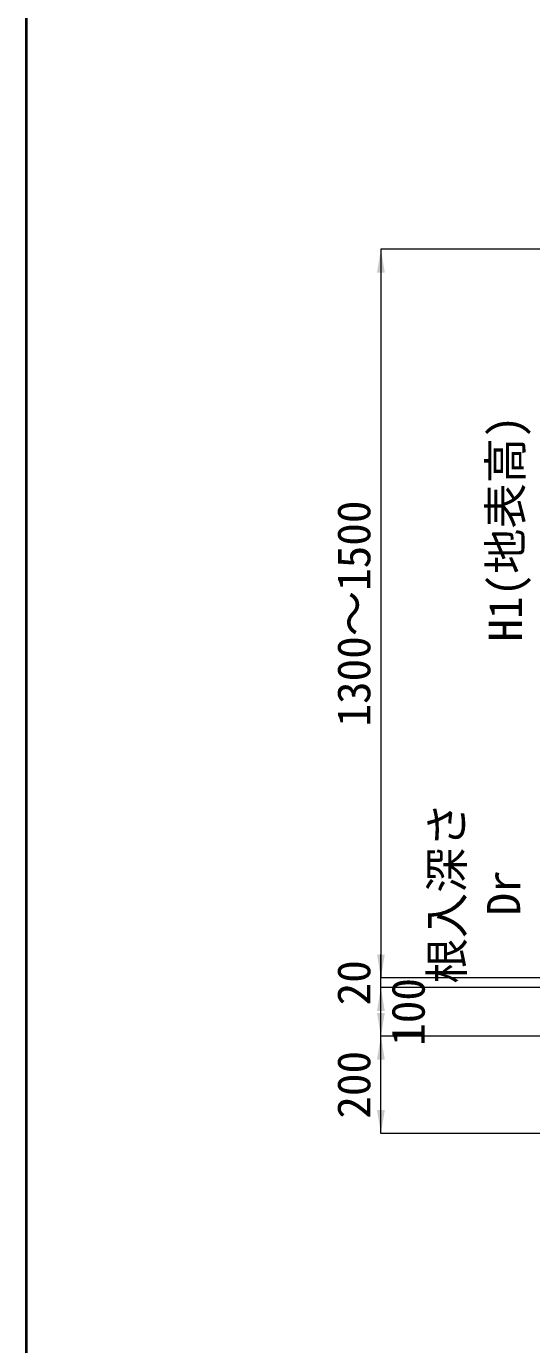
# Model space of a CAD drawing. Units: millimetres at full size, sheet at 1:40; some dimension numbers follow another scale. Extents: x 221193 to 264773, y 874627 to 883926.
# Drawn here: x 253293 to 254333, y 877600 to 880314 of the extents above; entities that cross this region are included whole.
import ezdxf
from ezdxf.enums import TextEntityAlignment as Align

# ---------------------------------------------------------------- set-up
doc = ezdxf.new("R2010")
doc.units = ezdxf.units.MM
doc.header["$LTSCALE"] = 40
doc.layers.add('図枠', color=7, linetype='Continuous', lineweight=5)
doc.layers.add('寸法線', color=7, linetype='Continuous', lineweight=13)
doc.styles.add('ＭＳ ゴシック', font='')
doc.styles.get('ＭＳ ゴシック').set_extended_font_data('MS Gothic')

# ---------------------------------------------------------------- blocks, each defined once
blk = doc.blocks.new('filled_arrow')
at = {"color": 0, "linetype": 'Continuous', "lineweight": -2}
blk.add_solid([(7.5, 1.25), (0, 0), (7.5, -1.25)], dxfattribs=at)

msp = doc.modelspace()

# ---------------------------------------------------------------- linework, layer by layer
at = {"layer": '図枠', "lineweight": 40}
msp.add_line((253292.83, 875027.44), (253292.83, 882227.44), dxfattribs=at)
at = {"layer": '寸法線'}
for p, q in [((254022.86, 879855.28), (254022.86, 878355.28)), ((254602.83, 879855.28), (254022.86, 879855.28)), ((254022.86, 878287.28), (254022.86, 878403.28)), ((254602.83, 878355.28), (254022.86, 878355.28)), ((254602.83, 878355.28), (254022.86, 878355.28)), ((254022.86, 878235.28), (254022.86, 878335.28)), ((254502.83, 878335.28), (254022.86, 878335.28)), ((254502.83, 878335.28), (254022.86, 878335.28)), ((254022.86, 878035.28), (254022.86, 878235.28)), ((254502.83, 878235.28), (254022.86, 878235.28)), ((254502.83, 878235.28), (254022.86, 878235.28)), ((254502.83, 878035.28), (254022.86, 878035.28))]:
    msp.add_line(p, q, dxfattribs=at)

# ---------------------------------------------------------------- block references
at = {"layer": '寸法線', "xscale": 6.4, "yscale": 6.4}
for p, rotation in [((254022.86, 879855.28), 270), ((254022.86, 878355.28), 90), ((254022.86, 878335.28), 270), ((254022.86, 878235.28), 90), ((254022.86, 878235.28), 270), ((254022.86, 878035.28), 90)]:
    msp.add_blockref('filled_arrow', p, dxfattribs=dict(at, rotation=rotation))

# ---------------------------------------------------------------- texts
at = {"layer": '寸法線', "style": 'ＭＳ ゴシック'}
for s, p in [('H1(地表高)', (254279.17, 879280.28)), ('1300～1500', (253966.86, 879105.28)), ('20', (253966.86, 878345.28)), ('100', (254078.86, 878285.28)), ('200', (253966.86, 878135.28))]:
    msp.add_text(s, height=68.36, rotation=90, dxfattribs=at).set_placement(p, align=Align.MIDDLE_CENTER)
for s, p in [('根入深さ', (254213.14, 878343.8)), ('Dr', (254330.14, 878483.66))]:
    msp.add_text(s, height=68.36, rotation=90, dxfattribs=at).set_placement(p, align=Align.BOTTOM_LEFT)

doc.saveas('drawing.dxf')
